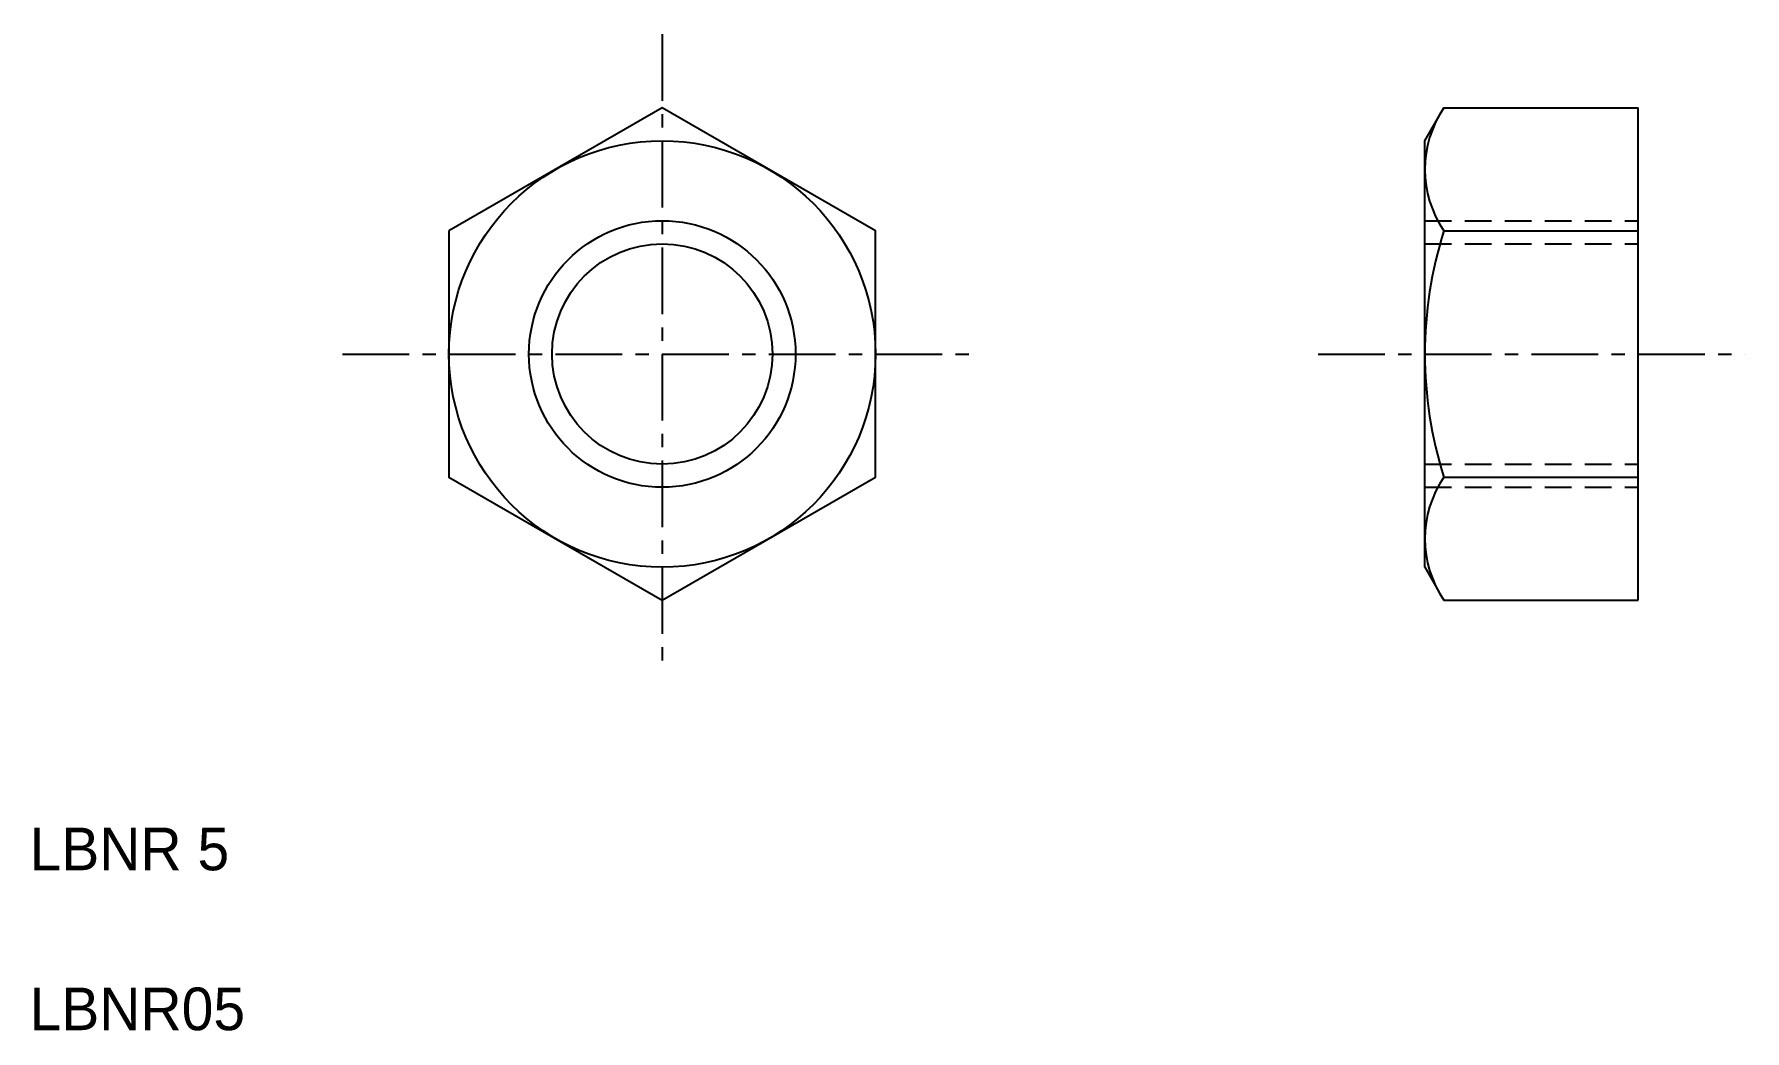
# Model space of a CAD drawing. Extents: x 2.1 to 34.2, y 2 to 20.7.
import ezdxf

# ---------------------------------------------------------------- set-up
doc = ezdxf.new("R2010")
doc.units = 0
doc.linetypes.add('CENTER', pattern=[2, 1.25, -0.25, 0.25, -0.25])
doc.linetypes.add('DASHED', pattern=[0.75, 0.5, -0.25])
doc.layers.get('0').update_dxf_attribs({"linetype": 'CONTINUOUS'})
doc.layers.add('CENTER', color=1, linetype='CENTER')

msp = doc.modelspace()

# ---------------------------------------------------------------- linework, layer by layer
at = {"color": 7, "linetype": 'CONTINUOUS'}
for p, q in [((28.173, 18.685), (28.531, 19.304)), ((28.531, 19.304), (32.173, 19.304)), ((32.173, 10.066), (32.173, 19.304)), ((28.173, 10.685), (28.173, 18.685)), ((28.531, 16.994), (32.173, 16.994)), ((32.173, 14.685), (32.173, 14.685)), ((28.531, 12.376), (32.173, 12.376)), ((32.173, 12.376), (32.173, 12.376)), ((28.173, 10.685), (28.374, 10.337)), ((28.526, 10.066), (32.173, 10.066))]:
    msp.add_line(p, q, dxfattribs=at)
at = {"color": 3, "linetype": 'DASHED'}
for p, q in [((28.173, 17.185), (32.173, 17.185)), ((28.173, 16.752), (32.173, 16.752)), ((28.173, 12.618), (32.173, 12.618)), ((28.173, 12.185), (32.173, 12.185))]:
    msp.add_line(p, q, dxfattribs=at)
at = {"color": 7, "linetype": 'CONTINUOUS'}
msp.add_lwpolyline([(9.868, 16.994), (9.868, 12.376), (13.868, 10.066), (17.868, 12.376), (17.868, 16.994), (13.868, 19.304)], close=True, dxfattribs=at)
for radius in [4, 2.067]:
    msp.add_circle((13.868, 14.685), radius, dxfattribs=at)
at = {"color": 3, "linetype": 'CONTINUOUS'}
msp.add_circle((13.868, 14.685), 2.5, dxfattribs=at)
at = {"color": 7, "linetype": 'CONTINUOUS'}
for centre, radius, start, end in [((30.218, 18.149), 2.045, 145.6158, 214.3842), ((35.816, 14.685), 7.643, 162.412, 197.588), ((30.218, 11.221), 2.045, 145.6158, 214.3842)]:
    msp.add_arc(centre, radius, start, end, dxfattribs=at)
at = {"layer": 'CENTER', "color": 1, "linetype": 'CENTER'}
for p, q in [((13.868, 20.685), (13.868, 8.685)), ((7.868, 14.685), (19.868, 14.685)), ((26.173, 14.685), (34.173, 14.685))]:
    msp.add_line(p, q, dxfattribs=at)

# ---------------------------------------------------------------- texts
at = {"color": 7, "linetype": 'CONTINUOUS'}
for s, p in [('LBNR 5', (2, 5)), ('LBNR05', (2, 2))]:
    msp.add_text(s, height=0.8, dxfattribs=at).set_placement(p)

doc.saveas('drawing.dxf')
